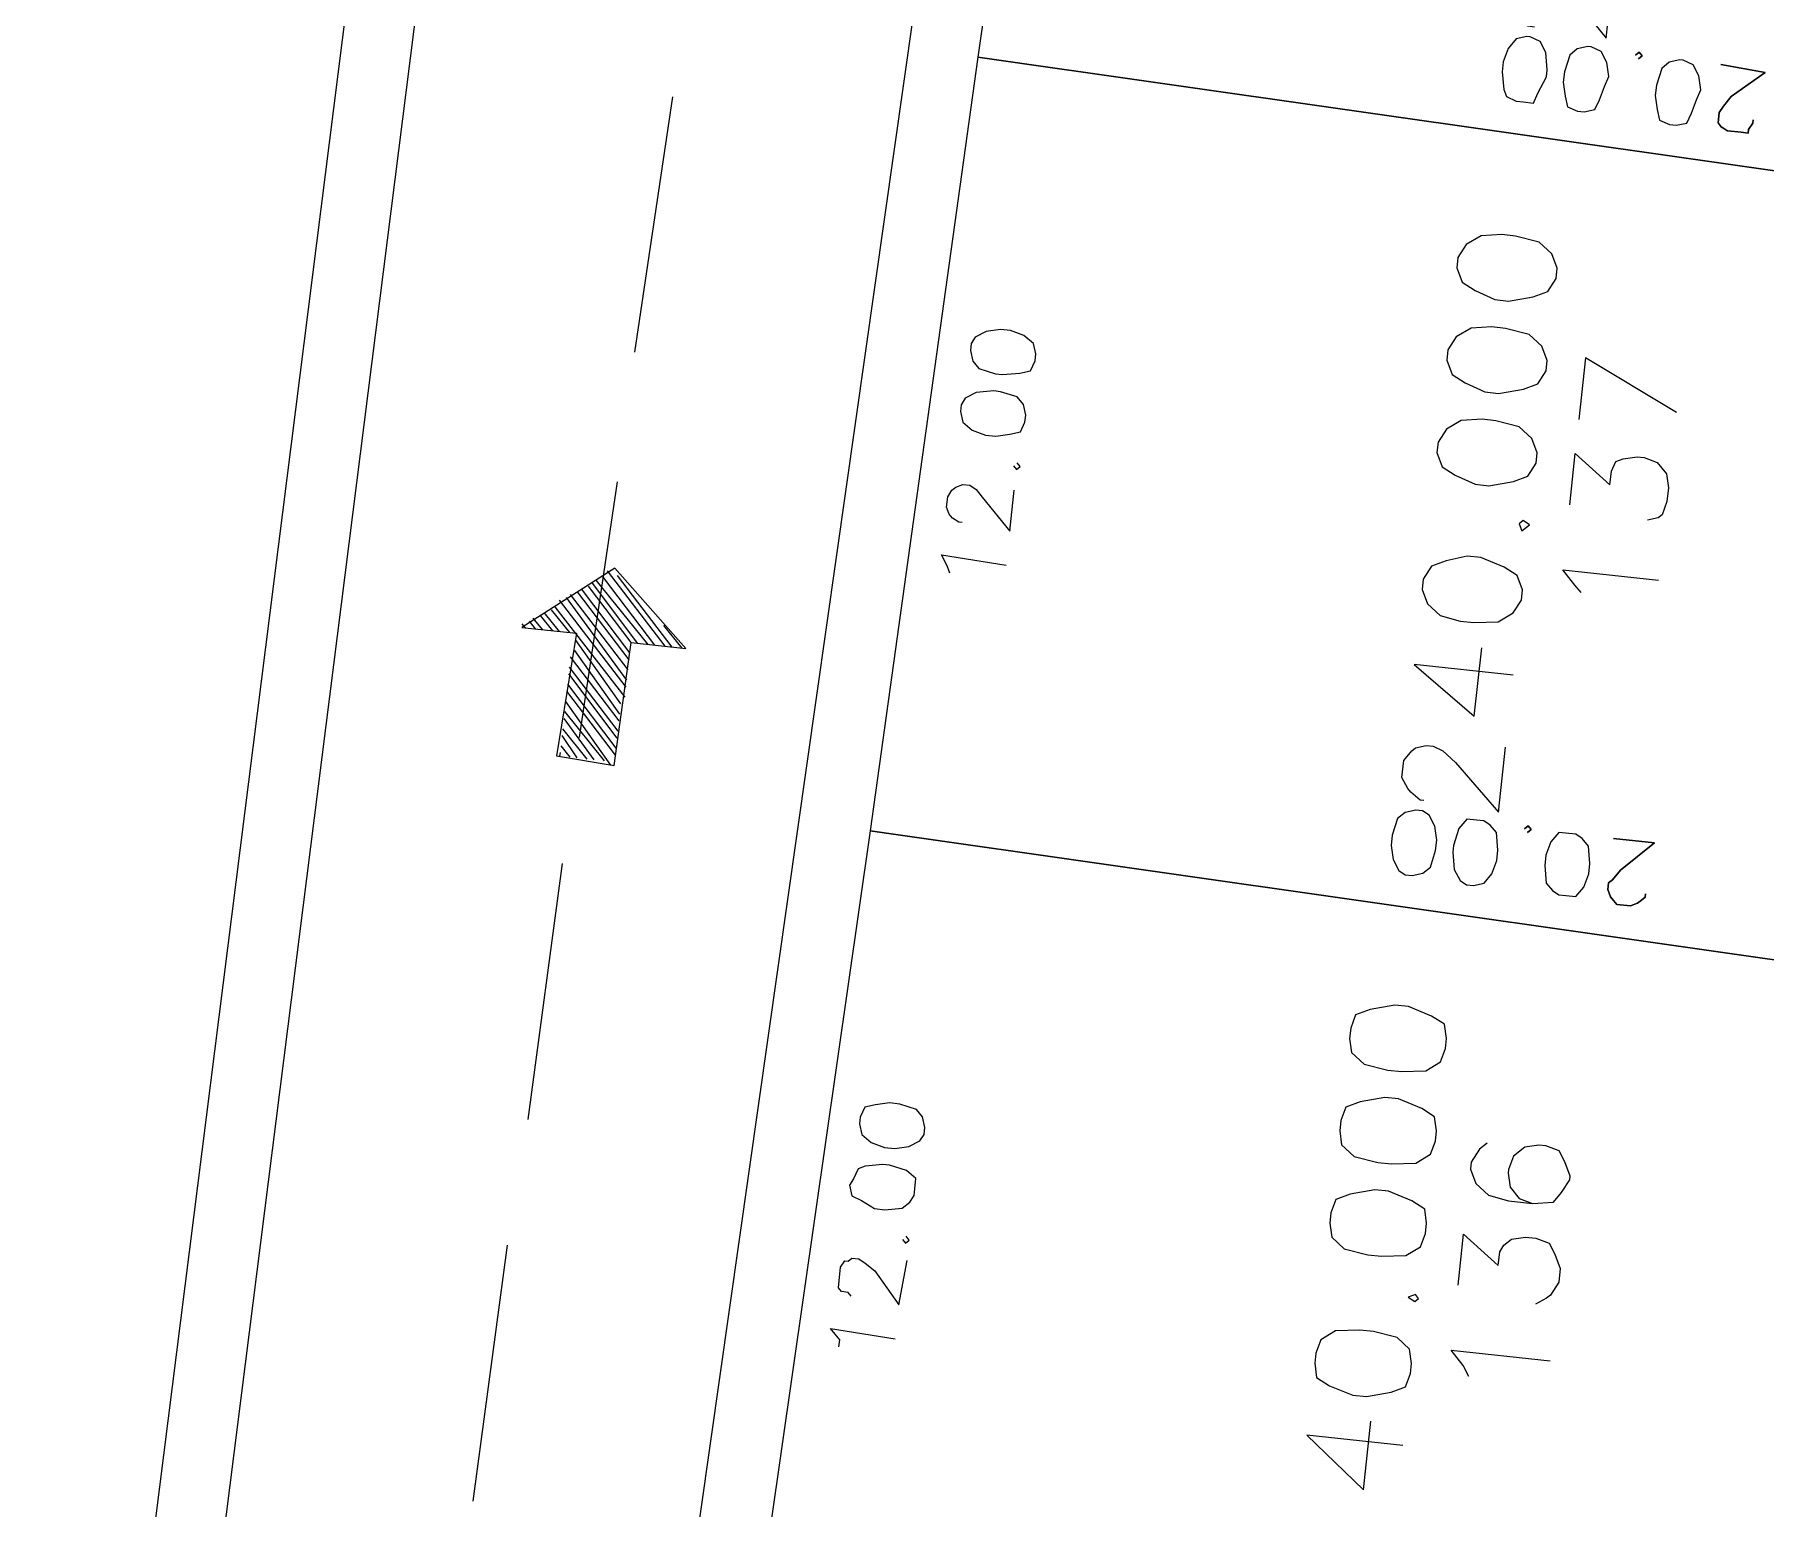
# Model space of a CAD drawing. Header units: metres. Extents: x -977055 to 805873, y -1033982 to 242021.
# Drawn here: x 2486.95 to 2513.7, y 989.73 to 1012.5 of the extents above; entities that cross this region are included whole.
import ezdxf

# ---------------------------------------------------------------- set-up
doc = ezdxf.new("R2010")
doc.units = ezdxf.units.M
for name, color, linetype in [('PDF_acera', 7, 'Continuous'), ('PDF_areas por lote', 7, 'Continuous'), ('PDF_COTAS', 7, 'Continuous'), ('PDF_linea de centro', 7, 'Continuous'), ('PDF_LOTES', 7, 'Continuous'), ('PDF_No. lotes', 7, 'Continuous'), ('PDF_VIAS', 7, 'Continuous')]:
    doc.layers.add(name, color=color, linetype=linetype)

# ---------------------------------------------------------------- blocks, each defined once
blk = doc.blocks.new('CALLE')
at = {"layer": 'PDF_acera', "lineweight": 9}
for points in [[(35.646912, -218.961792), (29.00016, -177.853536), (-1.608768, -95.552352), (-8.763552, -56.0952), (-56.814912, -55.206144), (-58.084992, -53.851392), (-56.222208, 0.592704)], [(-8.001504, -55.24848), (-56.433888, -54.359424), (-57.195936, -53.512704), (-55.333152, 0.550368)], [(-13.081824, -63.631008), (-7.154784, -96.3144), (-58.127328, -94.578624), (-59.397408, -93.223872), (-58.339008, -62.106912), (-56.984256, -60.836832), (-14.690592, -62.276256)]]:
    blk.add_lwpolyline(points, dxfattribs=at)
at = {"layer": 'PDF_areas por lote', "lineweight": 9}
for points in [[(-45.08784, -69.685056), (-45.08784, -68.499648), (-45.680544, -69.261696), (-44.833824, -69.261696)], [(-37.171008, -69.092352), (-37.171008, -69.050016), (-37.086336, -68.923008), (-37.044, -68.880672), (-36.916992, -68.796), (-36.705312, -68.796), (-36.578304, -68.880672), (-36.535968, -68.923008), (-36.493632, -69.050016), (-36.493632, -69.134688), (-36.535968, -69.261696), (-36.662976, -69.43104), (-37.213344, -70.023744), (-36.40896, -70.023744)], [(-35.519904, -70.023744), (-35.519904, -68.796), (-36.070272, -69.600384), (-35.223552, -69.600384)], [(-27.560736, -69.43104), (-27.560736, -69.346368), (-27.5184, -69.261696), (-27.433728, -69.177024), (-27.349056, -69.134688), (-27.09504, -69.134688), (-27.010368, -69.177024), (-26.925696, -69.261696), (-26.88336, -69.346368), (-26.88336, -69.473376), (-26.925696, -69.600384), (-27.052704, -69.769728), (-27.603072, -70.320096), (-26.841024, -70.320096)]]:
    blk.add_lwpolyline(points, dxfattribs=at)
for points in [[(-44.198784, -68.499648), (-44.368128, -68.541984), (-44.4528, -68.711328), (-44.537472, -69.00768), (-44.537472, -69.177024), (-44.4528, -69.473376), (-44.368128, -69.64272), (-44.198784, -69.685056), (-44.071776, -69.685056), (-43.902432, -69.64272), (-43.775424, -69.473376), (-43.733088, -69.177024), (-43.733088, -69.00768), (-43.775424, -68.711328), (-43.902432, -68.541984), (-44.071776, -68.499648)], [(-42.463008, -68.499648), (-42.632352, -68.541984), (-42.75936, -68.711328), (-42.801696, -69.00768), (-42.801696, -69.177024), (-42.75936, -69.473376), (-42.632352, -69.64272), (-42.463008, -69.685056), (-42.336, -69.685056), (-42.166656, -69.64272), (-42.081984, -69.473376), (-41.997312, -69.177024), (-41.997312, -69.00768), (-42.081984, -68.711328), (-42.166656, -68.541984), (-42.336, -68.499648)], [(-41.319936, -68.499648), (-41.48928, -68.541984), (-41.616288, -68.711328), (-41.658624, -69.00768), (-41.658624, -69.177024), (-41.616288, -69.473376), (-41.48928, -69.64272), (-41.319936, -69.685056), (-41.192928, -69.685056), (-41.023584, -69.64272), (-40.938912, -69.473376), (-40.85424, -69.177024), (-40.85424, -69.00768), (-40.938912, -68.711328), (-41.023584, -68.541984), (-41.192928, -68.499648)], [(-40.176864, -68.499648), (-40.346208, -68.541984), (-40.473216, -68.711328), (-40.515552, -69.00768), (-40.515552, -69.177024), (-40.473216, -69.473376), (-40.346208, -69.64272), (-40.176864, -69.685056), (-40.049856, -69.685056), (-39.880512, -69.64272), (-39.79584, -69.473376), (-39.711168, -69.177024), (-39.711168, -69.00768), (-39.79584, -68.711328), (-39.880512, -68.541984), (-40.049856, -68.499648)], [(-34.588512, -68.796), (-34.757856, -68.880672), (-34.884864, -69.050016), (-34.9272, -69.304032), (-34.9272, -69.473376), (-34.884864, -69.769728), (-34.757856, -69.939072), (-34.588512, -70.023744), (-34.461504, -70.023744), (-34.29216, -69.939072), (-34.207488, -69.769728), (-34.122816, -69.473376), (-34.122816, -69.304032), (-34.207488, -69.050016), (-34.29216, -68.880672), (-34.461504, -68.796)], [(-32.895072, -68.796), (-33.064416, -68.880672), (-33.149088, -69.050016), (-33.23376, -69.304032), (-33.23376, -69.473376), (-33.149088, -69.769728), (-33.064416, -69.939072), (-32.895072, -70.023744), (-32.768064, -70.023744), (-32.59872, -69.939072), (-32.471712, -69.769728), (-32.429376, -69.473376), (-32.429376, -69.304032), (-32.471712, -69.050016), (-32.59872, -68.880672), (-32.768064, -68.796)], [(-31.752, -68.796), (-31.921344, -68.880672), (-32.006016, -69.050016), (-32.090688, -69.304032), (-32.090688, -69.473376), (-32.006016, -69.769728), (-31.921344, -69.939072), (-31.752, -70.023744), (-31.624992, -70.023744), (-31.455648, -69.939072), (-31.32864, -69.769728), (-31.286304, -69.473376), (-31.286304, -69.304032), (-31.32864, -69.050016), (-31.455648, -68.880672), (-31.624992, -68.796)], [(-30.608928, -68.796), (-30.778272, -68.880672), (-30.862944, -69.050016), (-30.947616, -69.304032), (-30.947616, -69.473376), (-30.862944, -69.769728), (-30.778272, -69.939072), (-30.608928, -70.023744), (-30.48192, -70.023744), (-30.312576, -69.939072), (-30.185568, -69.769728), (-30.143232, -69.473376), (-30.143232, -69.304032), (-30.185568, -69.050016), (-30.312576, -68.880672), (-30.48192, -68.796)], [(-43.267392, -69.558048), (-43.309728, -69.64272), (-43.267392, -69.685056), (-43.225056, -69.64272)], [(-33.65712, -69.896736), (-33.741792, -69.939072), (-33.65712, -70.023744), (-33.614784, -69.939072)]]:
    blk.add_lwpolyline(points, close=True, dxfattribs=at)
at = {"layer": 'PDF_COTAS', "lineweight": 9}
for points in [[(-44.622144, -62.65728), (-44.537472, -62.65728), (-44.410464, -62.530272), (-44.4528, -63.334656)], [(-43.987104, -62.741952), (-43.944768, -62.699616), (-43.944768, -62.614944), (-43.902432, -62.572608), (-43.81776, -62.572608), (-43.648416, -62.572608), (-43.563744, -62.614944), (-43.563744, -62.65728), (-43.521408, -62.699616), (-43.521408, -62.784288), (-43.563744, -62.86896), (-43.648416, -62.995968), (-44.02944, -63.334656), (-43.479072, -63.376992)], [(-35.011872, -62.995968), (-34.9272, -62.953632), (-34.800192, -62.86896), (-34.842528, -63.673344)], [(-34.376832, -63.08064), (-34.376832, -63.038304), (-34.334496, -62.953632), (-34.29216, -62.911296), (-34.207488, -62.86896), (-34.08048, -62.86896), (-33.995808, -62.911296), (-33.953472, -62.953632), (-33.911136, -63.038304), (-33.911136, -63.122976), (-33.953472, -63.207648), (-34.038144, -63.29232), (-34.419168, -63.673344), (-33.911136, -63.673344)], [(-43.225056, -63.29232), (-43.267392, -63.334656), (-43.225056, -63.376992), (-43.18272, -63.334656)], [(-33.614784, -63.631008), (-33.65712, -63.673344), (-33.614784, -63.71568), (-33.572448, -63.673344)]]:
    blk.add_lwpolyline(points, dxfattribs=at)
for points in [[(-42.632352, -62.572608), (-42.75936, -62.614944), (-42.801696, -62.741952), (-42.886368, -62.911296), (-42.886368, -63.038304), (-42.844032, -63.249984), (-42.75936, -63.334656), (-42.674688, -63.376992), (-42.590016, -63.376992), (-42.463008, -63.376992), (-42.378336, -63.249984), (-42.336, -63.038304), (-42.336, -62.953632), (-42.378336, -62.741952), (-42.420672, -62.65728), (-42.54768, -62.614944)], [(-41.870304, -62.614944), (-41.997312, -62.65728), (-42.081984, -62.784288), (-42.12432, -62.953632), (-42.12432, -63.08064), (-42.081984, -63.249984), (-41.997312, -63.376992), (-41.91264, -63.419328), (-41.827968, -63.419328), (-41.70096, -63.376992), (-41.616288, -63.29232), (-41.573952, -63.08064), (-41.573952, -62.953632), (-41.616288, -62.784288), (-41.658624, -62.65728), (-41.785632, -62.614944)], [(-33.02208, -62.911296), (-33.149088, -62.953632), (-33.23376, -63.08064), (-33.276096, -63.249984), (-33.276096, -63.376992), (-33.23376, -63.546336), (-33.191424, -63.673344), (-33.064416, -63.71568), (-32.979744, -63.71568), (-32.852736, -63.673344), (-32.768064, -63.588672), (-32.725728, -63.376992), (-32.725728, -63.29232), (-32.768064, -63.08064), (-32.852736, -62.953632), (-32.937408, -62.911296)], [(-32.260032, -62.953632), (-32.38704, -62.995968), (-32.471712, -63.08064), (-32.514048, -63.29232), (-32.514048, -63.376992), (-32.471712, -63.588672), (-32.429376, -63.71568), (-32.302368, -63.758016), (-32.217696, -63.758016), (-32.090688, -63.71568), (-32.006016, -63.588672), (-31.96368, -63.419328), (-31.96368, -63.29232), (-32.006016, -63.122976), (-32.090688, -62.995968), (-32.17536, -62.953632)], [(-38.1024, -69.050016), (-38.060064, -69.177024), (-37.975392, -69.261696), (-37.763712, -69.304032), (-37.636704, -69.304032), (-37.46736, -69.261696), (-37.340352, -69.177024), (-37.298016, -69.092352), (-37.298016, -69.00768), (-37.340352, -68.880672), (-37.425024, -68.796), (-37.636704, -68.753664), (-37.763712, -68.753664), (-37.933056, -68.796), (-38.060064, -68.880672), (-38.1024, -68.965344)], [(-38.1024, -69.050016), (-38.060064, -69.177024), (-37.975392, -69.261696), (-37.763712, -69.304032), (-37.636704, -69.304032), (-37.46736, -69.261696), (-37.340352, -69.177024), (-37.298016, -69.092352), (-37.298016, -69.00768), (-37.340352, -68.880672), (-37.425024, -68.796), (-37.636704, -68.753664), (-37.763712, -68.753664), (-37.933056, -68.796), (-38.060064, -68.880672), (-38.1024, -68.965344)], [(-28.492128, -69.388704), (-28.492128, -69.515712), (-28.36512, -69.558048), (-28.15344, -69.64272), (-28.068768, -69.64272), (-27.857088, -69.600384), (-27.73008, -69.515712), (-27.687744, -69.388704), (-27.687744, -69.346368), (-27.73008, -69.21936), (-27.857088, -69.134688), (-28.026432, -69.092352), (-28.15344, -69.092352), (-28.36512, -69.134688), (-28.449792, -69.177024), (-28.492128, -69.304032)], [(-28.492128, -69.388704), (-28.492128, -69.515712), (-28.36512, -69.558048), (-28.15344, -69.64272), (-28.068768, -69.64272), (-27.857088, -69.600384), (-27.73008, -69.515712), (-27.687744, -69.388704), (-27.687744, -69.346368), (-27.73008, -69.21936), (-27.857088, -69.134688), (-28.026432, -69.092352), (-28.15344, -69.092352), (-28.36512, -69.134688), (-28.449792, -69.177024), (-28.492128, -69.304032)], [(-38.144736, -69.812064), (-38.1024, -69.939072), (-37.975392, -70.023744), (-37.806048, -70.06608), (-37.67904, -70.06608), (-37.46736, -70.023744), (-37.382688, -69.939072), (-37.340352, -69.8544), (-37.340352, -69.769728), (-37.340352, -69.64272), (-37.46736, -69.558048), (-37.67904, -69.515712), (-37.763712, -69.515712), (-37.975392, -69.558048), (-38.1024, -69.64272), (-38.144736, -69.727392)], [(-38.144736, -69.812064), (-38.1024, -69.939072), (-37.975392, -70.023744), (-37.806048, -70.06608), (-37.67904, -70.06608), (-37.46736, -70.023744), (-37.382688, -69.939072), (-37.340352, -69.8544), (-37.340352, -69.769728), (-37.340352, -69.64272), (-37.46736, -69.558048), (-37.67904, -69.515712), (-37.763712, -69.515712), (-37.975392, -69.558048), (-38.1024, -69.64272), (-38.144736, -69.727392)], [(-28.534464, -70.150752), (-28.492128, -70.27776), (-28.36512, -70.320096), (-28.195776, -70.362432), (-28.068768, -70.404768), (-27.899424, -70.362432), (-27.772416, -70.27776), (-27.73008, -70.150752), (-27.73008, -70.108416), (-27.772416, -69.981408), (-27.857088, -69.896736), (-28.068768, -69.8544), (-28.195776, -69.8544), (-28.36512, -69.896736), (-28.492128, -69.939072), (-28.534464, -70.06608)], [(-28.534464, -70.150752), (-28.492128, -70.27776), (-28.36512, -70.320096), (-28.195776, -70.362432), (-28.068768, -70.404768), (-27.899424, -70.362432), (-27.772416, -70.27776), (-27.73008, -70.150752), (-27.73008, -70.108416), (-27.772416, -69.981408), (-27.857088, -69.896736), (-28.068768, -69.8544), (-28.195776, -69.8544), (-28.36512, -69.896736), (-28.492128, -69.939072), (-28.534464, -70.06608)], [(-37.382688, -70.362432), (-37.340352, -70.404768), (-37.382688, -70.447104), (-37.425024, -70.404768), (-37.382688, -70.447104), (-37.340352, -70.404768)], [(-38.144736, -70.955136), (-38.144736, -71.082144), (-38.017728, -71.166816), (-37.848384, -71.209152), (-37.721376, -71.209152), (-37.509696, -71.166816), (-37.425024, -71.082144), (-37.382688, -70.997472), (-37.382688, -70.9128), (-37.382688, -70.785792), (-37.509696, -70.70112), (-37.67904, -70.658784), (-37.806048, -70.658784), (-38.017728, -70.70112), (-38.1024, -70.785792), (-38.144736, -70.870464)], [(-38.144736, -70.955136), (-38.144736, -71.082144), (-38.017728, -71.166816), (-37.848384, -71.209152), (-37.721376, -71.209152), (-37.509696, -71.166816), (-37.425024, -71.082144), (-37.382688, -70.997472), (-37.382688, -70.9128), (-37.382688, -70.785792), (-37.509696, -70.70112), (-37.67904, -70.658784), (-37.806048, -70.658784), (-38.017728, -70.70112), (-38.1024, -70.785792), (-38.144736, -70.870464)], [(-27.772416, -70.70112), (-27.73008, -70.743456), (-27.772416, -70.785792), (-27.814752, -70.743456), (-27.772416, -70.785792), (-27.73008, -70.743456)], [(-28.5768, -71.293824), (-28.534464, -71.420832), (-28.407456, -71.463168), (-28.238112, -71.505504), (-28.111104, -71.54784), (-27.94176, -71.505504), (-27.814752, -71.420832), (-27.772416, -71.293824), (-27.772416, -71.251488), (-27.814752, -71.12448), (-27.899424, -71.039808), (-28.111104, -70.997472), (-28.238112, -70.997472), (-28.407456, -71.039808), (-28.534464, -71.082144), (-28.5768, -71.209152)], [(-28.5768, -71.293824), (-28.534464, -71.420832), (-28.407456, -71.463168), (-28.238112, -71.505504), (-28.111104, -71.54784), (-27.94176, -71.505504), (-27.814752, -71.420832), (-27.772416, -71.293824), (-27.772416, -71.251488), (-27.814752, -71.12448), (-27.899424, -71.039808), (-28.111104, -70.997472), (-28.238112, -70.997472), (-28.407456, -71.039808), (-28.534464, -71.082144), (-28.5768, -71.209152)], [(-37.382688, -71.463168), (-37.382688, -71.9712), (-37.763712, -71.590176), (-37.89072, -71.505504), (-37.933056, -71.463168), (-38.017728, -71.463168), (-38.1024, -71.505504), (-38.144736, -71.54784), (-38.187072, -71.590176), (-38.187072, -71.75952), (-38.144736, -71.844192), (-38.1024, -71.886528), (-38.060064, -71.928864), (-38.017728, -71.928864), (-38.060064, -71.928864), (-38.1024, -71.886528), (-38.144736, -71.844192), (-38.187072, -71.75952), (-38.187072, -71.590176), (-38.144736, -71.54784), (-38.1024, -71.505504), (-38.017728, -71.463168), (-37.933056, -71.463168), (-37.89072, -71.505504), (-37.763712, -71.590176), (-37.382688, -71.9712)], [(-27.772416, -71.75952), (-27.814752, -72.309888), (-28.15344, -71.928864), (-28.280448, -71.844192), (-28.36512, -71.801856), (-28.449792, -71.801856), (-28.492128, -71.801856), (-28.534464, -71.844192), (-28.5768, -71.928864), (-28.5768, -72.098208), (-28.5768, -72.18288), (-28.534464, -72.18288), (-28.449792, -72.225216), (-28.407456, -72.225216), (-28.449792, -72.225216), (-28.534464, -72.18288), (-28.5768, -72.18288), (-28.5768, -72.098208), (-28.5768, -71.928864), (-28.534464, -71.844192), (-28.492128, -71.801856), (-28.449792, -71.801856), (-28.36512, -71.801856), (-28.280448, -71.844192), (-28.15344, -71.928864), (-27.814752, -72.309888)]]:
    blk.add_lwpolyline(points, close=True, dxfattribs=at)
at = {"layer": 'PDF_linea de centro', "lineweight": 9}
for points in [[(-43.81776, -58.466016), (-46.99296, -58.381344)], [(-39.076128, -58.63536), (-42.251328, -58.550688)], [(-34.334496, -58.804704), (-37.509696, -58.677696)], [(-29.550528, -58.974048), (-32.725728, -58.84704)]]:
    blk.add_lwpolyline(points, dxfattribs=at)
at = {"layer": 'PDF_LOTES', "lineweight": 20}
for points in [[(-48.432384, -78.025248), (-38.822112, -78.3216), (-38.271744, -62.360928), (-47.882016, -62.02224)], [(-38.822112, -78.3216), (-29.21184, -78.660288), (-28.661472, -62.65728), (-38.271744, -62.360928)], [(-29.21184, -78.660288), (-19.643904, -78.998976), (-19.093536, -62.995968), (-28.661472, -62.65728)]]:
    blk.add_lwpolyline(points, close=True, dxfattribs=at)
at = {"layer": 'PDF_No. lotes', "lineweight": 20}
for points in [[(-44.156448, -70.404768), (-44.02944, -70.320096), (-43.860096, -70.150752), (-43.860096, -71.378496)], [(-43.055712, -70.150752), (-42.420672, -70.150752), (-42.75936, -70.616448), (-42.590016, -70.616448), (-42.505344, -70.658784), (-42.420672, -70.743456), (-42.378336, -70.9128), (-42.378336, -71.039808), (-42.420672, -71.209152), (-42.54768, -71.293824), (-42.717024, -71.378496), (-42.886368, -71.378496), (-43.055712, -71.293824), (-43.098048, -71.251488), (-43.18272, -71.12448)], [(-41.2776, -70.320096), (-41.362272, -70.235424), (-41.531616, -70.150752), (-41.616288, -70.150752), (-41.785632, -70.235424), (-41.91264, -70.404768), (-41.954976, -70.658784), (-41.954976, -70.955136), (-41.91264, -71.209152), (-41.785632, -71.293824), (-41.616288, -71.378496), (-41.573952, -71.378496), (-41.404608, -71.293824), (-41.2776, -71.209152), (-41.235264, -71.039808), (-41.235264, -70.955136), (-41.2776, -70.785792), (-41.404608, -70.658784), (-41.573952, -70.616448), (-41.616288, -70.616448), (-41.785632, -70.658784), (-41.91264, -70.785792), (-41.954976, -70.955136)], [(-34.419168, -70.743456), (-34.334496, -70.658784), (-34.165152, -70.48944), (-34.165152, -71.674848)], [(-33.360768, -70.48944), (-32.725728, -70.48944), (-33.064416, -70.955136), (-32.895072, -70.955136), (-32.768064, -70.997472), (-32.725728, -71.082144), (-32.683392, -71.251488), (-32.683392, -71.33616), (-32.725728, -71.505504), (-32.852736, -71.632512), (-33.02208, -71.674848), (-33.191424, -71.674848), (-33.360768, -71.632512), (-33.403104, -71.590176), (-33.44544, -71.463168)], [(-32.090688, -71.674848), (-31.54032, -70.48944), (-32.302368, -70.48944)]]:
    blk.add_lwpolyline(points, dxfattribs=at)
at = {"layer": 'PDF_VIAS', "lineweight": 20}
blk.add_lwpolyline([(-36.239616, -57.830976), (-36.239616, -58.508352), (-37.763712, -58.42368), (-37.806048, -59.143392), (-36.281952, -59.185728), (-36.281952, -59.863104), (-35.392896, -58.889376)], close=True, dxfattribs=at)
at = {"layer": 'PDF_VIAS', "lineweight": 9}
for points in [[(-36.239616, -57.873312), (-36.19728, -57.830976)], [(-36.239616, -58.00032), (-36.154944, -57.915648)], [(-36.239616, -58.084992), (-36.112608, -57.957984)], [(-36.239616, -58.212), (-36.070272, -58.042656)], [(-36.239616, -58.296672), (-36.027936, -58.084992)], [(-36.959328, -59.185728), (-35.943264, -58.212)], [(-36.83232, -59.185728), (-35.858592, -58.254336)], [(-36.747648, -59.185728), (-35.816256, -58.339008)], [(-36.239616, -58.42368), (-35.9856, -58.169664)], [(-37.806048, -59.101056), (-37.086336, -58.466016)], [(-37.763712, -58.466016), (-37.721376, -58.466016)], [(-37.763712, -58.593024), (-37.636704, -58.466016)], [(-37.763712, -58.677696), (-37.509696, -58.466016)], [(-37.763712, -58.804704), (-37.425024, -58.466016)], [(-37.763712, -58.889376), (-37.298016, -58.466016)], [(-37.763712, -59.016384), (-37.213344, -58.466016)], [(-37.67904, -59.143392), (-36.959328, -58.466016)], [(-37.594368, -59.143392), (-36.874656, -58.466016)], [(-37.46736, -59.143392), (-36.747648, -58.466016)], [(-37.382688, -59.143392), (-36.662976, -58.466016)], [(-37.25568, -59.143392), (-36.535968, -58.466016)], [(-37.171008, -59.143392), (-36.451296, -58.508352)], [(-37.044, -59.143392), (-36.324288, -58.508352)], [(-36.62064, -59.185728), (-35.77392, -58.381344)], [(-36.493632, -59.185728), (-35.731584, -58.466016)], [(-36.40896, -59.185728), (-35.689248, -58.508352)], [(-36.281952, -59.185728), (-35.646912, -58.593024)], [(-36.281952, -59.2704), (-35.604576, -58.63536)], [(-36.281952, -59.397408), (-35.56224, -58.677696)], [(-36.281952, -59.48208), (-35.519904, -58.762368)], [(-36.281952, -59.609088), (-35.435232, -58.804704)], [(-36.281952, -59.69376), (-35.477568, -58.931712)], [(-36.281952, -59.820768), (-36.027936, -59.566752)]]:
    blk.add_lwpolyline(points, dxfattribs=at)

msp = doc.modelspace()

# ---------------------------------------------------------------- block references
at = {"xscale": 1.255773352820658, "yscale": 1.255773352820658, "zscale": 1.255773352820658, "rotation": 83.85573648860341}
msp.add_blockref('CALLE', (2427.15058, 1056.36283, 1015.371), dxfattribs=at)

doc.saveas('drawing.dxf')
